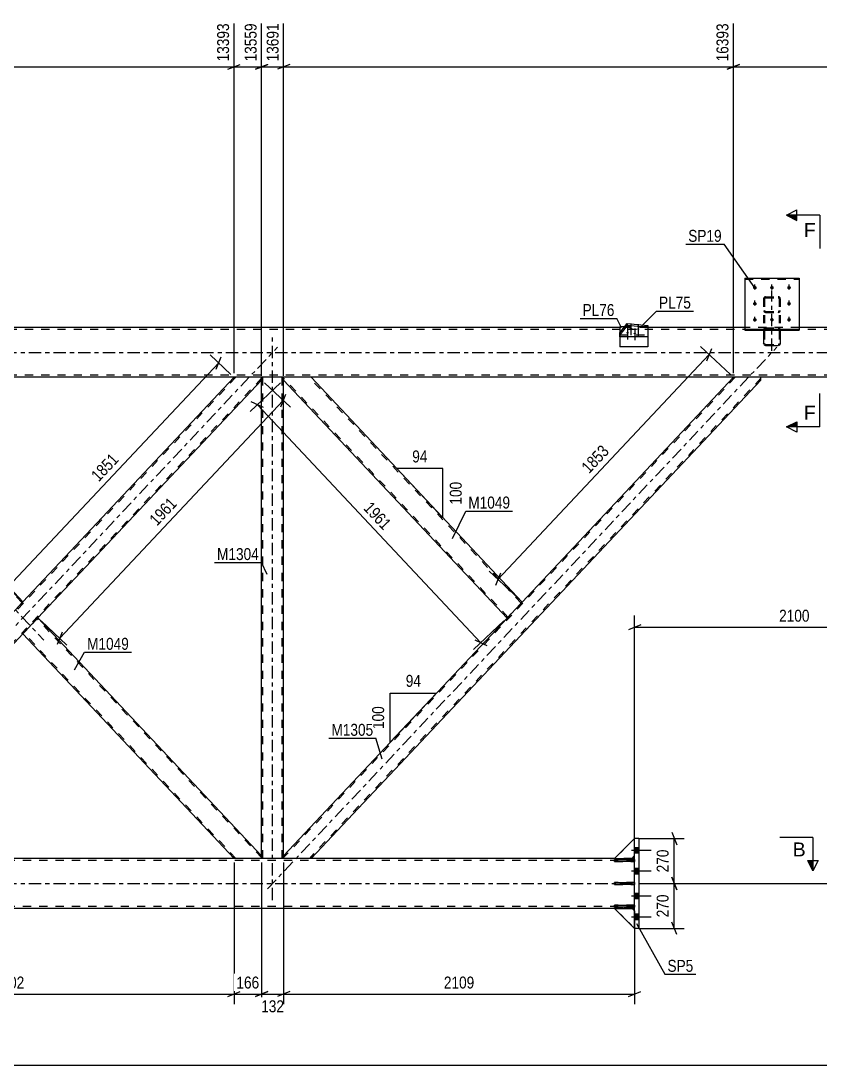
# Model space of a CAD drawing. Header units: millimetres. Extents: x -136 to 1053, y -541 to 300.
# Drawn here: x 442.7 to 634.8, y -171.3 to 79.6 of the extents above; entities that cross this region are included whole.
import ezdxf

# ---------------------------------------------------------------- set-up
doc = ezdxf.new("R2010")
doc.units = ezdxf.units.MM
doc.linetypes.add('DXK_LINE_DOT2', pattern=[3.9198, 1.9599, -1.9599])
doc.linetypes.add('DXK_LINE_DOT3', pattern=[5.9187, 2.979, -0.9799, 0.9799, -0.9799])
doc.styles.add('Arial', font='arial.ttf', dxfattribs={"height": 0.2})
doc.styles.add('Arial Narrow', font='ARIALN.TTF', dxfattribs={"height": 0.2})

# ---------------------------------------------------------------- blocks, each defined once
blk = doc.blocks.new('Part-335479020-4134 - 3964')
at = {"color": 7, "linetype": 'DXK_LINE_DOT3'}
blk.add_line((381.99, -128.88), (504.41, 1.28), dxfattribs=at)
at = {"color": 7, "linetype": 'DXK_LINE_DOT2'}
for p, q in [((494.37, -6), (385.84, -121.41)), ((500.56, -6.19), (392.03, -121.6)), ((500.56, -6), (493.93, -6)), ((443.2, -59.95), (439.58, -63.8)), ((446.82, -63.8), (443.2, -67.65)), ((385.84, -120.94), (386.67, -120.06)), ((385.84, -121.6), (385.84, -120.94)), ((392.47, -121.6), (385.84, -121.6))]:
    blk.add_line(p, q, dxfattribs=at)
at = {"color": 2, "linetype": 'Continuous'}
for p, q in [((493.93, -6), (443.2, -59.95)), ((500.56, -6.66), (446.82, -63.8)), ((500.56, -6.66), (500.56, -6)), ((439.58, -63.8), (386.67, -120.06)), ((443.2, -67.65), (392.47, -121.6))]:
    blk.add_line(p, q, dxfattribs=at)
blk = doc.blocks.new('Part-335479020-4109 - 3964')
at = {"color": 2, "linetype": 'Continuous'}
for p, q in [((505.84, -6.67), (505.84, -6)), ((559.53, -63.85), (505.84, -6.67)), ((563.15, -60), (512.45, -6)), ((563.02, -60.13), (562.71, -60.47)), ((563.15, -60), (563.02, -60.13)), ((562.71, -60.47), (559.53, -63.85))]:
    blk.add_line(p, q, dxfattribs=at)
at = {"color": 7, "linetype": 'DXK_LINE_DOT2'}
for p, q in [((512.45, -6), (505.84, -6)), ((559.75, -63.62), (505.84, -6.2)), ((562.93, -60.23), (512.01, -6)), ((563.02, -60.13), (562.93, -60.23)), ((562.88, -60.29), (562.71, -60.47)), ((559.75, -63.62), (559.76, -63.6))]:
    blk.add_line(p, q, dxfattribs=at)
blk = doc.blocks.new('Part-335479020-3992 - 3964')
at = {"color": 2, "linetype": 'Continuous'}
for p, q in [((590.2, -138.4), (590.2, -116.8)), ((591.2, -116.8), (590.2, -116.8)), ((591.2, -116.8), (591.2, -138.4)), ((591.2, -138.4), (590.2, -138.4))]:
    blk.add_line(p, q, dxfattribs=at)
blk = doc.blocks.new('Bolt-335479020-3976 - 3964')
at = {"linetype": 'Continuous'}
for points in [[(590.2, -118.94), (590.2, -120.26), (591.2, -120.26), (591.2, -118.94)], [(590.2, -118.94), (590.2, -120.26), (591.2, -120.26), (591.2, -118.94)], [(590.2, -118.94), (590.2, -120.26), (591.2, -120.26), (591.2, -118.94)], [(590.2, -123.94), (590.2, -125.26), (591.2, -125.26), (591.2, -123.94)], [(590.2, -123.94), (590.2, -125.26), (591.2, -125.26), (591.2, -123.94)], [(590.2, -129.94), (590.2, -131.26), (591.2, -131.26), (591.2, -129.94)], [(590.2, -129.94), (590.2, -131.26), (591.2, -131.26), (591.2, -129.94)], [(590.2, -134.94), (590.2, -136.26), (591.2, -136.26), (591.2, -134.94)], [(590.2, -134.94), (590.2, -136.26), (591.2, -136.26), (591.2, -134.94)], [(590.2, -134.94), (590.2, -136.26), (591.2, -136.26), (591.2, -134.94)]]:
    blk.add_hatch(color=1, dxfattribs=at).paths.add_polyline_path(points)
at = {"color": 1, "linetype": 'Continuous'}
for p, q in [((589.44, -119.6), (594.2, -119.6)), ((589.44, -119.6), (594.2, -119.6)), ((589.44, -119.6), (594.2, -119.6)), ((590.2, -118.94), (591.2, -118.94)), ((590.2, -118.94), (591.2, -118.94)), ((590.2, -118.94), (591.2, -118.94)), ((590.2, -120.26), (591.2, -120.26)), ((590.2, -120.26), (591.2, -120.26)), ((590.2, -120.26), (591.2, -120.26)), ((589.44, -124.6), (594.2, -124.6)), ((589.44, -124.6), (594.2, -124.6)), ((590.2, -123.94), (591.2, -123.94)), ((590.2, -123.94), (591.2, -123.94)), ((590.2, -125.26), (591.2, -125.26)), ((590.2, -125.26), (591.2, -125.26)), ((590.2, -129.94), (591.2, -129.94)), ((590.2, -129.94), (591.2, -129.94)), ((589.44, -130.6), (594.2, -130.6)), ((589.44, -130.6), (594.2, -130.6)), ((590.2, -131.26), (591.2, -131.26)), ((590.2, -131.26), (591.2, -131.26)), ((590.2, -134.94), (591.2, -134.94)), ((590.2, -134.94), (591.2, -134.94)), ((590.2, -134.94), (591.2, -134.94)), ((589.44, -135.6), (594.2, -135.6)), ((589.44, -135.6), (594.2, -135.6)), ((589.44, -135.6), (594.2, -135.6)), ((590.2, -136.26), (591.2, -136.26)), ((590.2, -136.26), (591.2, -136.26)), ((590.2, -136.26), (591.2, -136.26))]:
    blk.add_line(p, q, dxfattribs=at)
blk = doc.blocks.new('Part-335479020-4124 - 3964')
at = {"color": 7, "linetype": 'DXK_LINE_DOT3'}
blk.add_line((501.99, -128.88), (624.41, 1.28), dxfattribs=at)
at = {"color": 7, "linetype": 'DXK_LINE_DOT2'}
for p, q in [((614.37, -6), (505.84, -121.41)), ((620.56, -6.19), (512.03, -121.6)), ((620.56, -6), (613.93, -6)), ((563.15, -60), (559.53, -63.85)), ((512.47, -121.6), (505.84, -121.6))]:
    blk.add_line(p, q, dxfattribs=at)
at = {"color": 2, "linetype": 'Continuous'}
for p, q in [((620.56, -6.66), (512.47, -121.6)), ((613.93, -6), (563.15, -60)), ((620.56, -6.66), (620.56, -6)), ((505.84, -120.94), (559.53, -63.85)), ((505.84, -121.52), (505.84, -120.94)), ((505.84, -121.6), (505.84, -121.52))]:
    blk.add_line(p, q, dxfattribs=at)
blk = doc.blocks.new('Part-335479020-4164 - 3964')
at = {"color": 2, "linetype": 'Continuous'}
for p, q in [((446.82, -63.8), (443.2, -67.65)), ((500.56, -120.94), (446.82, -63.8)), ((493.93, -121.6), (443.2, -67.65)), ((500.56, -121.6), (500.56, -120.94))]:
    blk.add_line(p, q, dxfattribs=at)
at = {"color": 7, "linetype": 'DXK_LINE_DOT2'}
for p, q in [((500.56, -121.41), (446.6, -64.03)), ((443.42, -67.42), (443.44, -67.4)), ((494.37, -121.6), (443.42, -67.42)), ((500.56, -121.6), (493.93, -121.6))]:
    blk.add_line(p, q, dxfattribs=at)
blk = doc.blocks.new('Part-335479020-4099 - 3964')
at = {"color": 7, "linetype": 'DXK_LINE_DOT3'}
blk.add_line((381.99, 1.28), (448.24, -69.16), dxfattribs=at)
at = {"color": 2, "linetype": 'Continuous'}
for p, q in [((385.84, -6.66), (385.84, -6)), ((439.58, -63.8), (385.84, -6.66)), ((443.2, -59.95), (392.47, -6)), ((443.07, -60.08), (442.76, -60.41)), ((443.2, -59.95), (443.07, -60.08)), ((442.76, -60.41), (439.58, -63.8))]:
    blk.add_line(p, q, dxfattribs=at)
at = {"color": 7, "linetype": 'DXK_LINE_DOT2'}
for p, q in [((392.47, -6), (385.84, -6)), ((439.79, -63.57), (385.84, -6.19)), ((442.98, -60.18), (392.03, -6)), ((443.07, -60.08), (442.98, -60.18)), ((442.93, -60.23), (442.76, -60.41)), ((439.79, -63.57), (439.81, -63.55))]:
    blk.add_line(p, q, dxfattribs=at)
blk = doc.blocks.new('Part-335479020-4225 - 3964')
at = {"color": 2, "linetype": 'Continuous'}
for p, q in [((616.7, 17.79), (629.7, 17.79)), ((616.7, 17.79), (616.7, 5.35)), ((629.7, 17.79), (629.7, 5.35)), ((616.7, 5.57), (629.7, 5.57)), ((616.7, 5.35), (629.7, 5.35))]:
    blk.add_line(p, q, dxfattribs=at)
at = {"color": 7, "linetype": 'DXK_LINE_DOT2'}
blk.add_line((616.7, 17.57), (629.7, 17.57), dxfattribs=at)
blk = doc.blocks.new('Part-335479020-4227 - 3964')
at = {"color": 7, "linetype": 'DXK_LINE_DOT2'}
for p, q in [((621.24, 13.06), (621.2, 12.89)), ((621.2, 12.89), (621.2, 5.35)), ((621.34, 13.21), (621.24, 13.06)), ((621.5, 13.31), (621.34, 13.21)), ((621.44, 12.89), (621.46, 12.98)), ((621.44, 12.89), (621.44, 2.16)), ((621.46, 12.98), (621.51, 13.05)), ((621.68, 13.34), (621.5, 13.31)), ((621.51, 13.05), (621.59, 13.1)), ((621.59, 13.1), (621.68, 13.11)), ((621.68, 13.34), (624.72, 13.34)), ((621.68, 13.11), (624.72, 13.11)), ((624.9, 13.31), (624.72, 13.34)), ((624.72, 13.11), (624.81, 13.1)), ((624.81, 13.1), (624.89, 13.05)), ((624.89, 13.05), (624.94, 12.98)), ((625.06, 13.21), (624.9, 13.31)), ((624.94, 12.98), (624.96, 12.89)), ((624.96, 12.89), (624.96, 2.16)), ((625.16, 13.06), (625.06, 13.21)), ((625.2, 12.89), (625.16, 13.06)), ((625.2, 12.89), (625.2, 5.35)), ((621.2, 10.03), (621.24, 9.86)), ((621.24, 9.86), (621.34, 9.71)), ((621.34, 9.71), (621.5, 9.62)), ((621.46, 9.95), (621.44, 10.03)), ((621.51, 9.87), (621.46, 9.95)), ((621.5, 9.62), (621.68, 9.58)), ((621.59, 9.82), (621.51, 9.87)), ((621.68, 9.81), (621.59, 9.82)), ((621.68, 9.81), (624.72, 9.81)), ((621.68, 9.58), (624.72, 9.58)), ((624.81, 9.82), (624.72, 9.81)), ((624.72, 9.58), (624.9, 9.62)), ((624.89, 9.87), (624.81, 9.82)), ((624.94, 9.95), (624.89, 9.87)), ((624.9, 9.62), (625.06, 9.71)), ((624.96, 10.03), (624.94, 9.95)), ((625.06, 9.71), (625.16, 9.86)), ((625.16, 9.86), (625.2, 10.03)), ((621.2, 5.39), (621.24, 5.59)), ((621.46, 5.49), (621.44, 5.39)), ((621.51, 5.57), (621.46, 5.49)), ((621.5, 5.86), (621.68, 5.9)), ((621.59, 5.63), (621.51, 5.57)), ((621.68, 5.65), (621.59, 5.63)), ((621.68, 5.9), (624.72, 5.9)), ((621.68, 5.65), (624.72, 5.65)), ((624.72, 5.9), (624.9, 5.86)), ((624.81, 5.63), (624.72, 5.65)), ((624.89, 5.57), (624.81, 5.63)), ((624.94, 5.49), (624.89, 5.57)), ((624.96, 5.39), (624.94, 5.49)), ((625.16, 5.59), (625.2, 5.39)), ((621.44, 2.16), (621.46, 2.06)), ((621.46, 2.06), (621.51, 1.98)), ((621.51, 1.98), (621.59, 1.92)), ((621.59, 1.92), (621.68, 1.9)), ((621.68, 1.9), (624.72, 1.9)), ((624.72, 1.9), (624.81, 1.92)), ((624.81, 1.92), (624.89, 1.98)), ((624.89, 1.98), (624.94, 2.06)), ((624.94, 2.06), (624.96, 2.16))]:
    blk.add_line(p, q, dxfattribs=at)
at = {"color": 7, "linetype": 'DXK_LINE_DOT3'}
blk.add_line((623.2, 0.35), (623.2, 14.88), dxfattribs=at)
at = {"color": 2, "linetype": 'Continuous'}
for p, q in [((621.2, 5.35), (621.2, 2.16)), ((625.2, 5.35), (625.2, 2.16)), ((621.24, 1.96), (621.2, 2.16)), ((621.68, 1.65), (621.5, 1.69)), ((621.68, 1.65), (624.72, 1.65)), ((624.9, 1.69), (624.72, 1.65)), ((625.2, 2.16), (625.16, 1.96))]:
    blk.add_line(p, q, dxfattribs=at)
at = {"color": 7, "linetype": 'DXK_LINE_DOT2'}
for centre, start, end in [((621.7, 5.41), 114.32, 159.2417), ((624.7, 5.41), 20.7583, 65.68)]:
    blk.add_arc(centre, 0.496, start, end, dxfattribs=at)
at = {"color": 2, "linetype": 'Continuous'}
for centre, start, end in [((621.7, 2.14), 200.7583, 245.68), ((624.7, 2.14), 294.32, 339.2417)]:
    blk.add_arc(centre, 0.496, start, end, dxfattribs=at)
blk = doc.blocks.new('Part-335479020-4236 - 3964')
at = {"color": 7, "linetype": 'DXK_LINE_DOT3'}
blk.add_line((503.2, -131.6), (503.2, 4), dxfattribs=at)
at = {"color": 7, "linetype": 'DXK_LINE_DOT2'}
for p, q in [((505.84, -6), (500.56, -6)), ((500.56, -6.66), (500.56, -6)), ((500.88, -121.6), (500.88, -6)), ((505.52, -121.6), (505.52, -6)), ((505.84, -6.67), (505.84, -6)), ((500.56, -121.6), (500.56, -120.94)), ((505.84, -121.6), (500.56, -121.6)), ((505.84, -121.6), (505.84, -120.94))]:
    blk.add_line(p, q, dxfattribs=at)
at = {"color": 2, "linetype": 'Continuous'}
for p, q in [((500.56, -120.94), (500.56, -6.66)), ((505.84, -120.94), (505.84, -6.67))]:
    blk.add_line(p, q, dxfattribs=at)
blk = doc.blocks.new('Part-335479020-4404 - 3964')
at = {"color": 2, "linetype": 'Continuous'}
for p, q in [((585.4, -132.86), (590.2, -132.86)), ((585.4, -133.34), (585.4, -132.86)), ((590.2, -132.86), (590.2, -133.34)), ((590.2, -133.34), (585.4, -133.34))]:
    blk.add_line(p, q, dxfattribs=at)
at = {"color": 7, "linetype": 'DXK_LINE_DOT2'}
blk.add_line((589.6, -133.34), (589.6, -132.86), dxfattribs=at)
blk = doc.blocks.new('Bolt-335479020-4428 - 3964')
at = {"linetype": 'Continuous'}
for points in [[(619.1, 15.12), (619.01, 15.13), (618.92, 15.15), (618.84, 15.2), (618.77, 15.26), (618.72, 15.33), (618.68, 15.4), (618.66, 15.49), (618.66, 15.58), (618.68, 15.66), (618.72, 15.74), (618.77, 15.81), (618.84, 15.87), (618.92, 15.91), (619.01, 15.94), (619.1, 15.95), (619.19, 15.94), (619.28, 15.91), (619.36, 15.87), (619.43, 15.81), (619.48, 15.74), (619.52, 15.66), (619.54, 15.58), (619.54, 15.49), (619.52, 15.4), (619.48, 15.33), (619.43, 15.26), (619.36, 15.2), (619.28, 15.15), (619.19, 15.13)], [(623.2, 15.12), (623.11, 15.13), (623.02, 15.15), (622.94, 15.2), (622.87, 15.26), (622.82, 15.33), (622.78, 15.4), (622.76, 15.49), (622.76, 15.58), (622.78, 15.66), (622.82, 15.74), (622.87, 15.81), (622.94, 15.87), (623.02, 15.91), (623.11, 15.94), (623.2, 15.95), (623.29, 15.94), (623.38, 15.91), (623.46, 15.87), (623.53, 15.81), (623.58, 15.74), (623.62, 15.66), (623.64, 15.58), (623.64, 15.49), (623.62, 15.4), (623.58, 15.33), (623.53, 15.26), (623.46, 15.2), (623.38, 15.15), (623.29, 15.13)], [(627.3, 15.12), (627.21, 15.13), (627.12, 15.15), (627.04, 15.2), (626.97, 15.26), (626.92, 15.33), (626.88, 15.4), (626.86, 15.49), (626.86, 15.58), (626.88, 15.66), (626.92, 15.74), (626.97, 15.81), (627.04, 15.87), (627.12, 15.91), (627.21, 15.94), (627.3, 15.95), (627.39, 15.94), (627.48, 15.91), (627.56, 15.87), (627.63, 15.81), (627.68, 15.74), (627.72, 15.66), (627.74, 15.58), (627.74, 15.49), (627.72, 15.4), (627.68, 15.33), (627.63, 15.26), (627.56, 15.2), (627.48, 15.15), (627.39, 15.13)], [(619.1, 11.27), (619.01, 11.28), (618.92, 11.3), (618.84, 11.35), (618.77, 11.4), (618.72, 11.47), (618.68, 11.55), (618.66, 11.64), (618.66, 11.72), (618.68, 11.81), (618.72, 11.89), (618.77, 11.96), (618.84, 12.01), (618.92, 12.06), (619.01, 12.08), (619.1, 12.09), (619.19, 12.08), (619.28, 12.06), (619.36, 12.01), (619.43, 11.96), (619.48, 11.89), (619.52, 11.81), (619.54, 11.72), (619.54, 11.64), (619.52, 11.55), (619.48, 11.47), (619.43, 11.4), (619.36, 11.35), (619.28, 11.3), (619.19, 11.28)], [(627.3, 11.27), (627.21, 11.28), (627.12, 11.3), (627.04, 11.35), (626.97, 11.4), (626.92, 11.47), (626.88, 11.55), (626.86, 11.64), (626.86, 11.72), (626.88, 11.81), (626.92, 11.89), (626.97, 11.96), (627.04, 12.01), (627.12, 12.06), (627.21, 12.08), (627.3, 12.09), (627.39, 12.08), (627.48, 12.06), (627.56, 12.01), (627.63, 11.96), (627.68, 11.89), (627.72, 11.81), (627.74, 11.72), (627.74, 11.64), (627.72, 11.55), (627.68, 11.47), (627.63, 11.4), (627.56, 11.35), (627.48, 11.3), (627.39, 11.28)], [(619.1, 7.41), (619.01, 7.42), (618.92, 7.45), (618.84, 7.49), (618.77, 7.55), (618.72, 7.62), (618.68, 7.7), (618.66, 7.78), (618.66, 7.87), (618.68, 7.95), (618.72, 8.03), (618.77, 8.1), (618.84, 8.16), (618.92, 8.2), (619.01, 8.23), (619.1, 8.24), (619.19, 8.23), (619.28, 8.2), (619.36, 8.16), (619.43, 8.1), (619.48, 8.03), (619.52, 7.95), (619.54, 7.87), (619.54, 7.78), (619.52, 7.7), (619.48, 7.62), (619.43, 7.55), (619.36, 7.49), (619.28, 7.45), (619.19, 7.42)], [(623.2, 7.41), (623.11, 7.42), (623.02, 7.45), (622.94, 7.49), (622.87, 7.55), (622.82, 7.62), (622.78, 7.7), (622.76, 7.78), (622.76, 7.87), (622.78, 7.95), (622.82, 8.03), (622.87, 8.1), (622.94, 8.16), (623.02, 8.2), (623.11, 8.23), (623.2, 8.24), (623.29, 8.23), (623.38, 8.2), (623.46, 8.16), (623.53, 8.1), (623.58, 8.03), (623.62, 7.95), (623.64, 7.87), (623.64, 7.78), (623.62, 7.7), (623.58, 7.62), (623.53, 7.55), (623.46, 7.49), (623.38, 7.45), (623.29, 7.42)], [(627.3, 7.41), (627.21, 7.42), (627.12, 7.45), (627.04, 7.49), (626.97, 7.55), (626.92, 7.62), (626.88, 7.7), (626.86, 7.78), (626.86, 7.87), (626.88, 7.95), (626.92, 8.03), (626.97, 8.1), (627.04, 8.16), (627.12, 8.2), (627.21, 8.23), (627.3, 8.24), (627.39, 8.23), (627.48, 8.2), (627.56, 8.16), (627.63, 8.1), (627.68, 8.03), (627.72, 7.95), (627.74, 7.87), (627.74, 7.78), (627.72, 7.7), (627.68, 7.62), (627.63, 7.55), (627.56, 7.49), (627.48, 7.45), (627.39, 7.42)]]:
    blk.add_hatch(color=1, dxfattribs=at).paths.add_polyline_path(points)
at = {"color": 1, "linetype": 'Continuous'}
for p, q in [((619.1, 15.14), (619.1, 16.27)), ((623.2, 15.14), (623.2, 16.27)), ((627.3, 15.14), (627.3, 16.27)), ((619.1, 11.28), (619.1, 12.42)), ((627.3, 11.28), (627.3, 12.42)), ((619.1, 7.43), (619.1, 8.57)), ((623.2, 7.43), (623.2, 8.57)), ((627.3, 7.43), (627.3, 8.57))]:
    blk.add_line(p, q, dxfattribs=at)
blk = doc.blocks.new('Part-335479020-4299 - 3964')
at = {"color": 2, "linetype": 'Continuous'}
for p, q in [((585.4, -127.36), (590.2, -127.36)), ((585.4, -127.84), (585.4, -127.36)), ((590.2, -127.84), (585.4, -127.84)), ((590.2, -127.36), (590.2, -127.84))]:
    blk.add_line(p, q, dxfattribs=at)
at = {"color": 7, "linetype": 'DXK_LINE_DOT2'}
blk.add_line((589.6, -127.84), (589.6, -127.36), dxfattribs=at)
blk = doc.blocks.new('Part-335479020-4304 - 3964')
at = {"color": 7, "linetype": 'DXK_LINE_DOT2'}
for p, q in [((637.7, 5.52), (12.56, 5.52)), ((593.35, 6), (586.67, 6)), ((629.7, 6), (616.7, 6)), ((637.7, -5.52), (12.56, -5.52))]:
    blk.add_line(p, q, dxfattribs=at)
at = {"color": 2, "linetype": 'Continuous'}
for p, q in [((586.67, 6), (419.74, 6)), ((616.7, 6), (593.35, 6)), ((637.7, 6), (629.7, 6)), ((637.7, -6), (140.8, -6))]:
    blk.add_line(p, q, dxfattribs=at)
at = {"color": 7, "linetype": 'DXK_LINE_DOT3'}
blk.add_line((12.56, 0), (637.7, 0), dxfattribs=at)
blk = doc.blocks.new('Part-335479020-4309 - 3964')
at = {"color": 7, "linetype": 'DXK_LINE_DOT2'}
for p, q in [((590.2, -122.08), (12.56, -122.08)), ((589.6, -121.6), (585.4, -121.6)), ((590.2, -133.6), (590.2, -121.6)), ((590.2, -133.12), (12.56, -133.12)), ((589.6, -133.6), (585.4, -133.6))]:
    blk.add_line(p, q, dxfattribs=at)
at = {"color": 2, "linetype": 'Continuous'}
for p, q in [((585.4, -121.6), (389.71, -121.6)), ((590.2, -121.6), (589.6, -121.6)), ((585.4, -133.6), (12.56, -133.6)), ((590.2, -133.6), (589.6, -133.6))]:
    blk.add_line(p, q, dxfattribs=at)
at = {"color": 7, "linetype": 'DXK_LINE_DOT3'}
blk.add_line((12.56, -127.6), (590.2, -127.6), dxfattribs=at)
blk = doc.blocks.new('Part-335479020-4387 - 3964')
at = {"color": 2, "linetype": 'Continuous'}
for p, q in [((586.67, 4.67), (588.42, 6.91)), ((588.42, 6.46), (586.67, 4.21)), ((588.42, 6.91), (593.35, 6.46)), ((588.42, 6.91), (588.42, 6.46)), ((593.35, 6.01), (588.42, 6.46)), ((593.35, 6.46), (593.35, 3.72)), ((586.67, 3.72), (586.67, 4.67)), ((593.35, 3.72), (586.67, 3.72))]:
    blk.add_line(p, q, dxfattribs=at)
at = {"color": 7, "linetype": 'DXK_LINE_DOT2'}
blk.add_line((586.67, 4.17), (593.35, 4.17), dxfattribs=at)
blk = doc.blocks.new('Part-335479020-4390 - 3964')
at = {"color": 2, "linetype": 'Continuous'}
for p, q in [((590.2, -116.8), (585.4, -121.6)), ((585.4, -121.6), (589.6, -121.6)), ((589.6, -121.6), (590.2, -121))]:
    blk.add_line(p, q, dxfattribs=at)
at = {"color": 7, "linetype": 'DXK_LINE_DOT2'}
blk.add_line((590.2, -121), (590.2, -116.8), dxfattribs=at)
blk = doc.blocks.new('Part-335479020-4393 - 3964')
at = {"color": 7, "linetype": 'DXK_LINE_DOT2'}
for p, q in [((590.2, -116.8), (585.4, -121.6)), ((590.2, -121), (590.2, -116.8)), ((585.4, -121.6), (589.6, -121.6)), ((589.6, -121.6), (590.2, -121))]:
    blk.add_line(p, q, dxfattribs=at)
blk = doc.blocks.new('Part-335479020-4396 - 3964')
at = {"color": 2, "linetype": 'Continuous'}
for p, q in [((590.2, -138.4), (585.4, -133.6)), ((585.4, -133.6), (589.6, -133.6)), ((589.6, -133.6), (590.2, -134.2))]:
    blk.add_line(p, q, dxfattribs=at)
at = {"color": 7, "linetype": 'DXK_LINE_DOT2'}
blk.add_line((590.2, -134.2), (590.2, -138.4), dxfattribs=at)
blk = doc.blocks.new('Part-335479020-4399 - 3964')
at = {"color": 7, "linetype": 'DXK_LINE_DOT2'}
for p, q in [((585.4, -133.6), (589.6, -133.6)), ((590.2, -138.4), (585.4, -133.6)), ((589.6, -133.6), (590.2, -134.2)), ((590.2, -134.2), (590.2, -138.4))]:
    blk.add_line(p, q, dxfattribs=at)
blk = doc.blocks.new('Part-335479020-4400 - 3964')
at = {"color": 7, "linetype": 'DXK_LINE_DOT2'}
for p, q in [((590.2, -121.86), (585.4, -121.86)), ((585.4, -121.86), (585.4, -122.34)), ((585.4, -122.34), (590.2, -122.34)), ((589.6, -122.34), (589.6, -121.86)), ((590.2, -122.34), (590.2, -121.86))]:
    blk.add_line(p, q, dxfattribs=at)
blk = doc.blocks.new('Part-335479020-4401 - 3964')
at = {"color": 7, "linetype": 'DXK_LINE_DOT2'}
for p, q in [((590.2, -132.86), (585.4, -132.86)), ((585.4, -132.86), (585.4, -133.34)), ((589.6, -133.34), (589.6, -132.86)), ((590.2, -133.34), (590.2, -132.86)), ((585.4, -133.34), (590.2, -133.34))]:
    blk.add_line(p, q, dxfattribs=at)
blk = doc.blocks.new('Part-335479020-4402 - 3964')
at = {"color": 7, "linetype": 'DXK_LINE_DOT2'}
for p, q in [((590.2, -127.36), (585.4, -127.36)), ((585.4, -127.36), (585.4, -127.84)), ((585.4, -127.84), (590.2, -127.84)), ((589.6, -127.84), (589.6, -127.36)), ((590.2, -127.84), (590.2, -127.36))]:
    blk.add_line(p, q, dxfattribs=at)
blk = doc.blocks.new('Part-335479020-4403 - 3964')
at = {"color": 2, "linetype": 'Continuous'}
for p, q in [((585.4, -121.86), (590.2, -121.86)), ((585.4, -122.34), (585.4, -121.86)), ((590.2, -122.34), (585.4, -122.34)), ((590.2, -121.86), (590.2, -122.34))]:
    blk.add_line(p, q, dxfattribs=at)
at = {"color": 7, "linetype": 'DXK_LINE_DOT2'}
blk.add_line((589.6, -122.34), (589.6, -121.86), dxfattribs=at)
blk = doc.blocks.new('Part-335479020-4462 - 3964')
at = {"color": 2, "linetype": 'Continuous'}
for p, q in [((587.83, 6.16), (586.67, 6.16)), ((586.67, 6.16), (586.67, 4.67)), ((586.67, 3.72), (586.67, 1.36)), ((593.35, 3.72), (593.35, 1.36)), ((593.35, 1.36), (586.67, 1.36))]:
    blk.add_line(p, q, dxfattribs=at)
at = {"color": 7, "linetype": 'DXK_LINE_DOT2'}
for p, q in [((593.35, 6.16), (587.83, 6.16)), ((593.35, 6.16), (593.35, 3.72)), ((586.67, 4.67), (586.67, 3.72))]:
    blk.add_line(p, q, dxfattribs=at)
blk = doc.blocks.new('Bolt-335479020-4463 - 3964')
at = {"linetype": 'Continuous'}
for points in [[(589.31, 5.87), (589.38, 5.86), (589.45, 5.86), (589.52, 5.84), (589.57, 5.83), (589.62, 5.81), (589.65, 5.78), (589.66, 5.76), (589.66, 5.73), (589.65, 5.71), (589.62, 5.68), (589.57, 5.66), (589.52, 5.64), (589.45, 5.63), (589.38, 5.62), (589.31, 5.62), (589.23, 5.62), (589.16, 5.63), (589.09, 5.64), (589.04, 5.66), (588.99, 5.68), (588.96, 5.71), (588.95, 5.73), (588.95, 5.76), (588.96, 5.78), (588.99, 5.81), (589.04, 5.83), (589.09, 5.84), (589.16, 5.86), (589.23, 5.86)], [(591.04, 5.71), (591.12, 5.71), (591.19, 5.7), (591.26, 5.69), (591.31, 5.67), (591.36, 5.65), (591.39, 5.62), (591.4, 5.6), (591.4, 5.57), (591.39, 5.55), (591.36, 5.52), (591.31, 5.5), (591.26, 5.49), (591.19, 5.47), (591.12, 5.47), (591.04, 5.46), (590.97, 5.47), (590.9, 5.47), (590.83, 5.49), (590.78, 5.5), (590.73, 5.52), (590.7, 5.55), (590.69, 5.57), (590.69, 5.6), (590.7, 5.62), (590.73, 5.65), (590.78, 5.67), (590.83, 5.69), (590.9, 5.7), (590.97, 5.71)], [(588.48, 4.81), (588.56, 4.81), (588.63, 4.8), (588.69, 4.79), (588.75, 4.77), (588.79, 4.75), (588.82, 4.72), (588.84, 4.7), (588.84, 4.67), (588.82, 4.65), (588.79, 4.62), (588.75, 4.6), (588.69, 4.59), (588.63, 4.57), (588.56, 4.57), (588.48, 4.56), (588.41, 4.57), (588.34, 4.57), (588.27, 4.59), (588.21, 4.6), (588.17, 4.62), (588.14, 4.65), (588.12, 4.67), (588.12, 4.7), (588.14, 4.72), (588.17, 4.75), (588.21, 4.77), (588.27, 4.79), (588.34, 4.8), (588.41, 4.81)], [(590.22, 4.65), (590.3, 4.65), (590.37, 4.64), (590.43, 4.63), (590.49, 4.61), (590.53, 4.59), (590.56, 4.57), (590.58, 4.54), (590.58, 4.52), (590.56, 4.49), (590.53, 4.47), (590.49, 4.45), (590.43, 4.43), (590.37, 4.42), (590.3, 4.41), (590.22, 4.4), (590.15, 4.41), (590.08, 4.42), (590.01, 4.43), (589.95, 4.45), (589.91, 4.47), (589.88, 4.49), (589.86, 4.52), (589.86, 4.54), (589.88, 4.57), (589.91, 4.59), (589.95, 4.61), (590.01, 4.63), (590.08, 4.64), (590.15, 4.65)]]:
    blk.add_hatch(color=1, dxfattribs=at).paths.add_polyline_path(points)
at = {"color": 1, "linetype": 'Continuous'}
for p, q in [((588.48, 5.89), (588.48, 3.07)), ((589.31, 6.95), (589.31, 4.13)), ((590.22, 5.73), (590.22, 2.91)), ((591.04, 6.79), (591.04, 3.97))]:
    blk.add_line(p, q, dxfattribs=at)
blk = doc.blocks.new('StraightDimension-335479020-4749 - 3964')
at = {"color": 7, "linetype": 'Continuous'}
for p, q in [((666.95, -7), (666.95, -68.46)), ((590.2, -120.6), (590.2, -63.21)), ((591.7, -65.46), (588.7, -66.66)), ((590.2, -66.06), (666.95, -66.06)), ((665.45, -66.66), (668.45, -65.46))]:
    blk.add_line(p, q, dxfattribs=at)
at = {"color": 0}
blk.add_wipeout([(632.83, -65.31), (632.83, -61.11), (624.32, -61.11), (624.32, -65.31)], dxfattribs=at)
at = {"color": 3, "style": 'Arial Narrow'}
blk.add_text('2100', height=2.863, dxfattribs=at).set_placement((624.92, -64.71))
blk = doc.blocks.new('StraightDimension-335479020-5434 - 3964')
at = {"color": 7, "linetype": 'Continuous'}
for p, q in [((505.11, -7.35), (497.8, -14.22)), ((501.01, -13.26), (498.08, -11.9)), ((499.54, -12.58), (553.23, -69.76)), ((558.8, -64.54), (551.48, -71.4)), ((551.77, -69.08), (554.7, -70.44))]:
    blk.add_line(p, q, dxfattribs=at)
at = {"color": 0}
blk.add_wipeout([(529.85, -43.76), (532.91, -40.88), (527.08, -34.68), (524.02, -37.55)], dxfattribs=at)
at = {"color": 3, "style": 'Arial Narrow'}
blk.add_text('1961', height=2.863, rotation=-46.8049, dxfattribs=at).set_placement((524.87, -37.58))
blk = doc.blocks.new('StraightDimension-335479020-5091 - 3964')
at = {"color": 7, "linetype": 'Continuous'}
for p, q in [((613.93, -5), (613.93, 79.04)), ((666.95, 7), (666.95, 79.04)), ((615.43, 69.2), (612.43, 68)), ((613.93, 68.6), (666.95, 68.6)), ((665.45, 68), (668.45, 69.2))]:
    blk.add_line(p, q, dxfattribs=at)
at = {"color": 0, "linetype": 'Continuous'}
blk.add_wipeout([(666.35, 79.64), (662.15, 79.64), (662.15, 69.3), (666.35, 69.3)], dxfattribs=at)
at = {"color": 3, "linetype": 'Continuous', "style": 'Arial Narrow'}
blk.add_text('17900', height=2.863, rotation=90.0002, dxfattribs=at).set_placement((665.75, 69.9))
blk = doc.blocks.new('StraightDimension-335479020-5026 - 3964')
at = {"color": 7, "linetype": 'Continuous'}
for p, q in [((385.84, -5.66), (385.84, 79.04)), ((493.93, -5), (493.93, 79.04)), ((387.34, 69.2), (384.34, 68)), ((385.84, 68.6), (493.93, 68.6)), ((492.43, 68), (495.43, 69.2))]:
    blk.add_line(p, q, dxfattribs=at)
at = {"color": 0, "linetype": 'Continuous'}
blk.add_wipeout([(493.33, 79.64), (489.13, 79.64), (489.13, 69.3), (493.33, 69.3)], dxfattribs=at)
at = {"color": 3, "linetype": 'Continuous', "style": 'Arial Narrow'}
blk.add_text('13393', height=2.863, rotation=90.0002, dxfattribs=at).set_placement((492.73, 69.9))
blk = doc.blocks.new('StraightDimension-335479020-5480 - 3964')
at = {"color": 7, "linetype": 'Continuous'}
for p, q in [((493.2, -5.31), (488.18, -0.59)), ((489.67, -4.05), (490.85, -1.04)), ((439.53, -56.49), (490.26, -2.55)), ((442.47, -59.26), (437.45, -54.54)), ((440.12, -54.99), (438.94, -58))]:
    blk.add_line(p, q, dxfattribs=at)
at = {"color": 0}
blk.add_wipeout([(467.26, -25.91), (464.2, -23.03), (458.37, -29.23), (461.43, -32.11)], dxfattribs=at)
at = {"color": 3, "style": 'Arial Narrow'}
blk.add_text('1851', height=2.863, rotation=46.7591, dxfattribs=at).set_placement((461.41, -31.26))
blk = doc.blocks.new('StraightDimension-335479020-5383 - 3964')
at = {"color": 7, "linetype": 'Continuous'}
for p, q in [((385.84, -122.6), (385.84, -156.6)), ((493.93, -122.6), (493.93, -156.6)), ((387.34, -153.6), (384.34, -154.8)), ((385.84, -154.2), (493.93, -154.2)), ((492.43, -154.8), (495.43, -153.6))]:
    blk.add_line(p, q, dxfattribs=at)
at = {"color": 0}
blk.add_wipeout([(444.14, -153.45), (444.14, -149.25), (435.63, -149.25), (435.63, -153.45)], dxfattribs=at)
at = {"color": 3, "style": 'Arial Narrow'}
blk.add_text('2702', height=2.863, dxfattribs=at).set_placement((436.23, -152.85))
blk = doc.blocks.new('StraightDimension-335479020-5400 - 3964')
at = {"color": 7, "linetype": 'Continuous'}
for p, q in [((493.93, -122.6), (493.93, -156.6)), ((500.56, -122.6), (500.56, -156.6)), ((492.43, -154.8), (495.43, -153.6)), ((493.93, -154.2), (500.56, -154.2)), ((502.06, -153.6), (499.06, -154.8))]:
    blk.add_line(p, q, dxfattribs=at)
at = {"color": 0}
blk.add_wipeout([(500.59, -153.45), (500.59, -149.25), (493.9, -149.25), (493.9, -153.45)], dxfattribs=at)
at = {"color": 3, "style": 'Arial Narrow'}
blk.add_text('166', height=2.863, dxfattribs=at).set_placement((494.5, -152.85))
blk = doc.blocks.new('StraightDimension-335479020-5213 - 3964')
at = {"color": 7, "linetype": 'Continuous'}
for p, q in [((500.56, -122.6), (500.56, -157.05)), ((505.84, -122.6), (505.84, -157.05)), ((499.06, -154.8), (502.06, -153.6)), ((500.56, -154.2), (505.84, -154.2)), ((507.34, -153.6), (504.34, -154.8))]:
    blk.add_line(p, q, dxfattribs=at)
at = {"color": 0}
blk.add_wipeout([(506.54, -159.15), (506.54, -154.95), (499.86, -154.95), (499.86, -159.15)], dxfattribs=at)
at = {"color": 3, "style": 'Arial Narrow'}
blk.add_text('132', height=2.863, dxfattribs=at).set_placement((500.46, -158.55))
blk = doc.blocks.new('AngleDimension-335479020-4513 - 3964')
at = {"color": 7, "linetype": 'Continuous'}
for p, q in [((531.49, -81.86), (542.59, -81.86)), ((531.49, -93.66), (542.59, -81.86)), ((531.49, -93.66), (531.49, -81.86)), ((531.87, -93.26), (531.49, -93.66))]:
    blk.add_line(p, q, dxfattribs=at)
at = {"color": 0}
for points in [[(539.47, -80.96), (539.47, -76.76), (534.61, -76.76), (534.61, -80.96)], [(530.59, -84.42), (526.39, -84.42), (526.39, -91.11), (530.59, -91.11)]]:
    blk.add_wipeout(points, dxfattribs=at)
at = {"color": 3, "style": 'Arial Narrow'}
blk.add_text('94', height=2.863, dxfattribs=at).set_placement((535.21, -80.36))
blk.add_text('100', height=2.863, rotation=90.0002, dxfattribs=at).set_placement((529.99, -90.51))
blk = doc.blocks.new('AngleDimension-335479020-4527 - 3964')
at = {"color": 7, "linetype": 'Continuous'}
for p, q in [((535.21, -30.24), (533.05, -27.94)), ((544.14, -27.94), (533.05, -27.94)), ((544.14, -39.75), (533.05, -27.94)), ((544.14, -39.75), (544.14, -27.94))]:
    blk.add_line(p, q, dxfattribs=at)
at = {"color": 0}
for points in [[(541.02, -27.04), (541.02, -22.84), (536.16, -22.84), (536.16, -27.04)], [(549.24, -30.5), (545.04, -30.5), (545.04, -37.18), (549.24, -37.18)]]:
    blk.add_wipeout(points, dxfattribs=at)
at = {"color": 3, "style": 'Arial Narrow'}
blk.add_text('94', height=2.863, dxfattribs=at).set_placement((536.76, -26.44))
blk.add_text('100', height=2.863, rotation=90.0002, dxfattribs=at).set_placement((548.64, -36.58))
blk = doc.blocks.new('StraightDimension-335479020-4639 - 3964')
at = {"color": 7, "linetype": 'Continuous'}
blk.add_line((-25, -171.25), (667.95, -171.25), dxfattribs=at)
blk = doc.blocks.new('StraightDimension-335479020-4722 - 3964')
at = {"color": 7, "linetype": 'Continuous'}
for p, q in [((599.11, -115.3), (600.31, -118.3)), ((591.2, -116.8), (602.11, -116.8)), ((599.71, -127.6), (599.71, -116.8)), ((591.2, -127.6), (602.11, -127.6)), ((600.31, -129.1), (599.11, -126.1))]:
    blk.add_line(p, q, dxfattribs=at)
at = {"color": 0}
blk.add_wipeout([(598.96, -118.86), (594.76, -118.86), (594.76, -125.54), (598.96, -125.54)], dxfattribs=at)
at = {"color": 3, "style": 'Arial Narrow'}
blk.add_text('270', height=2.863, rotation=90.0002, dxfattribs=at).set_placement((598.36, -124.94))
blk = doc.blocks.new('StraightDimension-335479020-4731 - 3964')
at = {"color": 7, "linetype": 'Continuous'}
for p, q in [((591.2, -127.6), (602.11, -127.6)), ((599.11, -126.1), (600.31, -129.1)), ((599.71, -138.4), (599.71, -127.6)), ((600.31, -139.9), (599.11, -136.9)), ((591.2, -138.4), (602.11, -138.4))]:
    blk.add_line(p, q, dxfattribs=at)
at = {"color": 0}
blk.add_wipeout([(598.96, -129.66), (594.76, -129.66), (594.76, -136.34), (598.96, -136.34)], dxfattribs=at)
at = {"color": 3, "style": 'Arial Narrow'}
blk.add_text('270', height=2.863, rotation=90.0002, dxfattribs=at).set_placement((598.36, -135.74))
blk = doc.blocks.new('StraightDimension-335479020-4741 - 3964')
at = {"color": 7, "linetype": 'Continuous'}
for p, q in [((683.39, -1.5), (682.19, 1.5)), ((667.95, 0), (685.19, 0)), ((682.79, -127.6), (682.79, 0)), ((591.2, -127.6), (685.19, -127.6)), ((682.19, -126.1), (683.39, -129.1))]:
    blk.add_line(p, q, dxfattribs=at)
at = {"color": 0}
blk.add_wipeout([(682.04, -59.54), (677.84, -59.54), (677.84, -68.06), (682.04, -68.06)], dxfattribs=at)
at = {"color": 3, "style": 'Arial Narrow'}
blk.add_text('3190', height=2.863, rotation=90.0002, dxfattribs=at).set_placement((681.44, -67.46))
blk = doc.blocks.new('StraightDimension-335479020-4759 - 3964')
at = {"color": 7, "linetype": 'Continuous'}
for p, q in [((613.21, -5.31), (606.06, 1.41)), ((607.54, -2.05), (608.72, 0.96)), ((557.35, -54.54), (608.13, -0.54)), ((562.42, -59.31), (555.27, -52.59)), ((557.94, -53.04), (556.76, -56.05))]:
    blk.add_line(p, q, dxfattribs=at)
at = {"color": 0}
blk.add_wipeout([(585.11, -23.93), (582.05, -21.05), (576.22, -27.25), (579.28, -30.13)], dxfattribs=at)
at = {"color": 3, "style": 'Arial Narrow'}
blk.add_text('1853', height=2.863, rotation=46.7591, dxfattribs=at).set_placement((579.25, -29.28))
blk = doc.blocks.new('StraightDimension-335479020-4783 - 3964')
at = {"color": 7, "linetype": 'Continuous'}
for p, q in [((501.29, -7.35), (507.52, -13.21)), ((452.04, -68.7), (505.77, -11.56)), ((505.18, -13.07), (506.36, -10.06)), ((447.55, -64.49), (453.78, -70.35)), ((452.63, -67.2), (451.44, -70.21))]:
    blk.add_line(p, q, dxfattribs=at)
at = {"color": 0}
blk.add_wipeout([(481.27, -36.52), (478.21, -33.64), (472.38, -39.84), (475.44, -42.72)], dxfattribs=at)
at = {"color": 3, "style": 'Arial Narrow'}
blk.add_text('1961', height=2.863, rotation=46.7591, dxfattribs=at).set_placement((475.41, -41.87))
blk = doc.blocks.new('StraightDimension-335479020-5043 - 3964')
at = {"color": 7, "linetype": 'Continuous'}
for p, q in [((493.93, -5), (493.93, 79.04)), ((500.56, -5.66), (500.56, 79.04)), ((492.43, 68), (495.43, 69.2)), ((493.93, 68.6), (500.56, 68.6)), ((502.06, 69.2), (499.06, 68))]:
    blk.add_line(p, q, dxfattribs=at)
at = {"color": 0, "linetype": 'Continuous'}
blk.add_wipeout([(499.96, 79.64), (495.76, 79.64), (495.76, 69.3), (499.96, 69.3)], dxfattribs=at)
at = {"color": 3, "linetype": 'Continuous', "style": 'Arial Narrow'}
blk.add_text('13559', height=2.863, rotation=90.0002, dxfattribs=at).set_placement((499.36, 69.9))
blk = doc.blocks.new('StraightDimension-335479020-5060 - 3964')
at = {"color": 7, "linetype": 'Continuous'}
for p, q in [((500.56, -5.66), (500.56, 79.04)), ((505.84, -5.67), (505.84, 79.04)), ((499.06, 68), (502.06, 69.2)), ((500.56, 68.6), (505.84, 68.6)), ((507.34, 69.2), (504.34, 68))]:
    blk.add_line(p, q, dxfattribs=at)
at = {"color": 0, "linetype": 'Continuous'}
blk.add_wipeout([(505.24, 79.64), (501.04, 79.64), (501.04, 69.3), (505.24, 69.3)], dxfattribs=at)
at = {"color": 3, "linetype": 'Continuous', "style": 'Arial Narrow'}
blk.add_text('13691', height=2.863, rotation=90.0002, dxfattribs=at).set_placement((504.64, 69.9))
blk = doc.blocks.new('StraightDimension-335479020-5074 - 3964')
at = {"color": 7, "linetype": 'Continuous'}
for p, q in [((505.84, -5.67), (505.84, 79.04)), ((613.93, -5), (613.93, 79.04)), ((507.34, 69.2), (504.34, 68)), ((505.84, 68.6), (613.93, 68.6)), ((612.43, 68), (615.43, 69.2))]:
    blk.add_line(p, q, dxfattribs=at)
at = {"color": 0, "linetype": 'Continuous'}
blk.add_wipeout([(613.33, 79.64), (609.13, 79.64), (609.13, 69.3), (613.33, 69.3)], dxfattribs=at)
at = {"color": 3, "linetype": 'Continuous', "style": 'Arial Narrow'}
blk.add_text('16393', height=2.863, rotation=90.0002, dxfattribs=at).set_placement((612.73, 69.9))
blk = doc.blocks.new('StraightDimension-335479020-5203 - 3964')
at = {"color": 7, "linetype": 'Continuous'}
for p, q in [((505.84, -122.6), (505.84, -156.6)), ((590.2, -134.6), (590.2, -156.6)), ((507.34, -153.6), (504.34, -154.8)), ((505.84, -154.2), (590.2, -154.2)), ((588.7, -154.8), (591.7, -153.6))]:
    blk.add_line(p, q, dxfattribs=at)
at = {"color": 0}
blk.add_wipeout([(552.28, -153.45), (552.28, -149.25), (543.76, -149.25), (543.76, -153.45)], dxfattribs=at)
at = {"color": 3, "style": 'Arial Narrow'}
blk.add_text('2109', height=2.863, dxfattribs=at).set_placement((544.36, -152.85))
blk = doc.blocks.new('SectionMark-335479020-5519 - 3964')
at = {"color": 6, "linetype": 'Continuous'}
for p in [(633.06, -116.6), (634.31, -122.1)]:
    blk.add_line(p, (633.06, -124.6), dxfattribs=at)
at = {"color": 0, "linetype": 'Continuous'}
blk.add_wipeout([(631.31, -121.1), (631.31, -117.6), (628.2, -117.6), (628.2, -121.1)], dxfattribs=at)
at = {"linetype": 'Continuous'}
blk.add_hatch(color=6, dxfattribs=at).paths.add_polyline_path([(631.81, -122.1), (633.06, -122.1), (633.06, -124.6)])
at = {"color": 6, "linetype": 'Continuous'}
for p, q in [((633.06, -116.6), (625.06, -116.6)), ((631.81, -122.1), (634.31, -122.1)), ((633.06, -124.6), (631.81, -122.1))]:
    blk.add_line(p, q, dxfattribs=at)
at = {"color": 3, "linetype": 'Continuous', "style": 'Arial'}
blk.add_text('B', height=3.34, dxfattribs=at).set_placement((628.2, -121.1))
blk = doc.blocks.new('Mark-335479020-3988 - 3964')
at = {"color": 0}
blk.add_wipeout([(604.3, -148.83), (604.3, -145.83), (598.09, -145.83), (598.09, -148.83)], dxfattribs=at)
blk.add_wipeout([(604.3, -148.83), (604.3, -145.83), (598.09, -145.83), (598.09, -148.83)], dxfattribs=at)
at = {"color": 30, "linetype": 'Continuous'}
for p, q in [((590.65, -137.22), (597.49, -149.43)), ((597.49, -149.43), (604.9, -149.43))]:
    blk.add_line(p, q, dxfattribs=at)
at = {"color": 3, "style": 'Arial Narrow'}
blk.add_text('SP5', height=2.863, dxfattribs=at).set_placement((598.09, -148.83))
blk = doc.blocks.new('Mark-335479020-4120 - 3964')
at = {"color": 0}
blk.add_wipeout([(527.39, -92.12), (527.39, -89.12), (517.34, -89.12), (517.34, -92.12)], dxfattribs=at)
blk.add_wipeout([(527.39, -92.12), (527.39, -89.12), (517.34, -89.12), (517.34, -92.12)], dxfattribs=at)
at = {"color": 30, "linetype": 'Continuous'}
for p in [(516.74, -92.72), (529.55, -97.71)]:
    blk.add_line(p, (527.99, -92.72), dxfattribs=at)
at = {"color": 3, "style": 'Arial Narrow'}
blk.add_text('M1305', height=2.863, dxfattribs=at).set_placement((517.34, -92.12))
blk = doc.blocks.new('Mark-335479020-4160 - 3964')
at = {"color": 0}
blk.add_wipeout([(468.67, -71.46), (468.67, -68.46), (458.62, -68.46), (458.62, -71.46)], dxfattribs=at)
blk.add_wipeout([(468.67, -71.46), (468.67, -68.46), (458.62, -68.46), (458.62, -71.46)], dxfattribs=at)
at = {"color": 30, "linetype": 'Continuous'}
for p, q in [((455.6, -76.3), (458.02, -72.06)), ((458.02, -72.06), (469.27, -72.06))]:
    blk.add_line(p, q, dxfattribs=at)
at = {"color": 3, "style": 'Arial Narrow'}
blk.add_text('M1049', height=2.863, dxfattribs=at).set_placement((458.62, -71.46))
blk = doc.blocks.new('Mark-335479020-4105 - 3964')
at = {"color": 0}
blk.add_wipeout([(560.28, -37.52), (560.28, -34.52), (550.23, -34.52), (550.23, -37.52)], dxfattribs=at)
blk.add_wipeout([(560.28, -37.52), (560.28, -34.52), (550.23, -34.52), (550.23, -37.52)], dxfattribs=at)
at = {"color": 30, "linetype": 'Continuous'}
for p, q in [((546.41, -44.75), (549.63, -38.12)), ((549.63, -38.12), (560.88, -38.12))]:
    blk.add_line(p, q, dxfattribs=at)
at = {"color": 3, "style": 'Arial Narrow'}
blk.add_text('M1049', height=2.863, dxfattribs=at).set_placement((550.23, -37.52))
blk = doc.blocks.new('SectionMark-335479020-5515 - 3964')
at = {"linetype": 'Continuous'}
for points in [[(629.2, 32.96), (629.2, 31.71), (626.7, 32.96)], [(629.2, -16.66), (629.2, -17.91), (626.7, -17.91)]]:
    blk.add_hatch(color=6, dxfattribs=at).paths.add_polyline_path(points)
at = {"color": 6, "linetype": 'Continuous'}
for p, q in [((626.7, 32.96), (629.2, 34.21)), ((634.7, 32.96), (626.7, 32.96)), ((626.7, 32.96), (629.2, 31.71)), ((629.2, 31.71), (629.2, 34.21)), ((626.7, -17.91), (629.2, -16.66)), ((629.2, -16.66), (629.2, -19.16)), ((634.7, -17.91), (626.7, -17.91)), ((629.2, -19.16), (626.7, -17.91))]:
    blk.add_line(p, q, dxfattribs=at)
at = {"color": 0, "linetype": 'Continuous'}
for points in [[(633.7, 27.71), (633.7, 31.21), (630.85, 31.21), (630.85, 27.71)], [(633.7, -16.16), (633.7, -12.66), (630.85, -12.66), (630.85, -16.16)]]:
    blk.add_wipeout(points, dxfattribs=at)
at = {"color": 6, "linetype": 'Continuous'}
for p, q in [((634.7, 32.96), (634.7, 24.96)), ((634.7, -17.91), (634.7, -9.91))]:
    blk.add_line(p, q, dxfattribs=at)
at = {"color": 3, "linetype": 'Continuous', "style": 'Arial'}
for p in [(630.85, 27.71), (630.85, -16.16)]:
    blk.add_text('F', height=3.34, dxfattribs=at).set_placement(p)
blk = doc.blocks.new('Mark-335479020-4221 - 3964')
at = {"color": 0}
blk.add_wipeout([(611.12, 26.56), (611.12, 29.56), (603.08, 29.56), (603.08, 26.56)], dxfattribs=at)
blk.add_wipeout([(611.12, 26.56), (611.12, 29.56), (603.08, 29.56), (603.08, 26.56)], dxfattribs=at)
at = {"color": 30, "linetype": 'Continuous'}
for p in [(602.48, 25.96), (619.07, 15.52)]:
    blk.add_line(p, (611.72, 25.96), dxfattribs=at)
at = {"color": 3, "style": 'Arial Narrow'}
blk.add_text('SP19', height=2.863, dxfattribs=at).set_placement((603.08, 26.56))
blk = doc.blocks.new('Mark-335479020-4232 - 3964')
at = {"color": 0}
blk.add_wipeout([(499.9, -49.9), (499.9, -46.9), (489.85, -46.9), (489.85, -49.9)], dxfattribs=at)
blk.add_wipeout([(499.9, -49.9), (499.9, -46.9), (489.85, -46.9), (489.85, -49.9)], dxfattribs=at)
at = {"color": 30, "linetype": 'Continuous'}
for p in [(489.25, -50.5), (501.88, -53.34)]:
    blk.add_line(p, (500.5, -50.5), dxfattribs=at)
at = {"color": 3, "style": 'Arial Narrow'}
blk.add_text('M1304', height=2.863, dxfattribs=at).set_placement((489.85, -49.9))
blk = doc.blocks.new('Mark-335479020-4458 - 3964')
at = {"color": 0}
blk.add_wipeout([(585.35, 8.74), (585.35, 11.74), (577.68, 11.74), (577.68, 8.74)], dxfattribs=at)
blk.add_wipeout([(585.35, 8.74), (585.35, 11.74), (577.68, 11.74), (577.68, 8.74)], dxfattribs=at)
at = {"color": 30, "linetype": 'Continuous'}
for p in [(577.08, 8.14), (587.05, 5.88)]:
    blk.add_line(p, (585.95, 8.14), dxfattribs=at)
at = {"color": 3, "style": 'Arial Narrow'}
blk.add_text('PL76', height=2.863, dxfattribs=at).set_placement((577.68, 8.74))
blk = doc.blocks.new('Mark-335479020-4383 - 3964')
at = {"color": 0}
blk.add_wipeout([(603.73, 10.52), (603.73, 13.52), (596.06, 13.52), (596.06, 10.52)], dxfattribs=at)
blk.add_wipeout([(603.73, 10.52), (603.73, 13.52), (596.06, 13.52), (596.06, 10.52)], dxfattribs=at)
at = {"color": 30, "linetype": 'Continuous'}
for p, q in [((591.92, 6.39), (595.46, 9.92)), ((595.46, 9.92), (604.33, 9.92))]:
    blk.add_line(p, q, dxfattribs=at)
at = {"color": 3, "style": 'Arial Narrow'}
blk.add_text('PL75', height=2.863, dxfattribs=at).set_placement((596.06, 10.52))

msp = doc.modelspace()

# ---------------------------------------------------------------- block references
for name in ['Part-335479020-4225 - 3964', 'Bolt-335479020-4428 - 3964', 'Part-335479020-4227 - 3964', 'Part-335479020-4304 - 3964', 'Part-335479020-4387 - 3964', 'Part-335479020-4462 - 3964', 'Bolt-335479020-4463 - 3964', 'Part-335479020-4236 - 3964', 'Part-335479020-4134 - 3964', 'Part-335479020-4099 - 3964', 'Part-335479020-4124 - 3964', 'Part-335479020-4109 - 3964', 'Part-335479020-4164 - 3964', 'Part-335479020-4390 - 3964', 'Part-335479020-4393 - 3964', 'Part-335479020-3992 - 3964', 'Bolt-335479020-3976 - 3964', 'Part-335479020-4309 - 3964', 'Part-335479020-4400 - 3964', 'Part-335479020-4403 - 3964', 'Part-335479020-4299 - 3964', 'Part-335479020-4402 - 3964', 'Part-335479020-4404 - 3964', 'Part-335479020-4401 - 3964', 'Part-335479020-4396 - 3964', 'Part-335479020-4399 - 3964']:
    msp.add_blockref(name, (0, 0))

# ---------------------------------------------------------------- next in the draw order: block references
for name in ['StraightDimension-335479020-5026 - 3964', 'StraightDimension-335479020-5091 - 3964', 'StraightDimension-335479020-5434 - 3964', 'StraightDimension-335479020-4749 - 3964', 'AngleDimension-335479020-4513 - 3964', 'StraightDimension-335479020-5383 - 3964']:
    msp.add_blockref(name, (0, 0))

# ---------------------------------------------------------------- next in the draw order: block references
for name in ['StraightDimension-335479020-5480 - 3964', 'AngleDimension-335479020-4527 - 3964', 'StraightDimension-335479020-5400 - 3964']:
    msp.add_blockref(name, (0, 0))

# ---------------------------------------------------------------- next in the draw order: block references
for name in ['StraightDimension-335479020-5043 - 3964', 'StraightDimension-335479020-5213 - 3964']:
    msp.add_blockref(name, (0, 0))

# ---------------------------------------------------------------- next in the draw order: block references
for name in ['StraightDimension-335479020-5060 - 3964', 'StraightDimension-335479020-4639 - 3964']:
    msp.add_blockref(name, (0, 0))

# ---------------------------------------------------------------- next in the draw order: block references
for name in ['StraightDimension-335479020-4783 - 3964', 'Mark-335479020-4120 - 3964', 'StraightDimension-335479020-4722 - 3964']:
    msp.add_blockref(name, (0, 0))

# ---------------------------------------------------------------- next in the draw order: block references
for name in ['Mark-335479020-4232 - 3964', 'Mark-335479020-4160 - 3964', 'StraightDimension-335479020-4731 - 3964']:
    msp.add_blockref(name, (0, 0))

# ---------------------------------------------------------------- next in the draw order: block references
msp.add_blockref('StraightDimension-335479020-4741 - 3964', (0, 0))

# ---------------------------------------------------------------- next in the draw order: block references
for name in ['SectionMark-335479020-5515 - 3964', 'StraightDimension-335479020-4759 - 3964', 'StraightDimension-335479020-5203 - 3964']:
    msp.add_blockref(name, (0, 0))

# ---------------------------------------------------------------- next in the draw order: block references
for name in ['StraightDimension-335479020-5074 - 3964', 'Mark-335479020-4105 - 3964', 'SectionMark-335479020-5519 - 3964', 'Mark-335479020-3988 - 3964']:
    msp.add_blockref(name, (0, 0))

# ---------------------------------------------------------------- next in the draw order: block references
for name in ['Mark-335479020-4221 - 3964', 'Mark-335479020-4383 - 3964', 'Mark-335479020-4458 - 3964']:
    msp.add_blockref(name, (0, 0))

doc.saveas('drawing.dxf')
